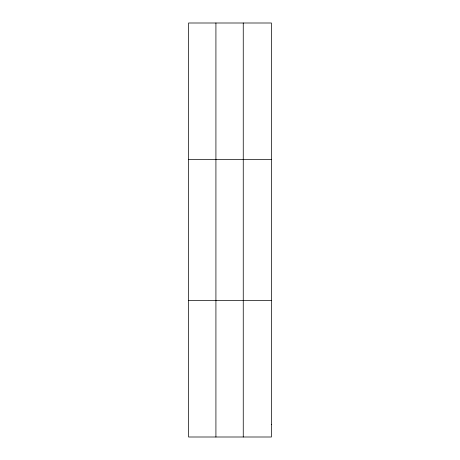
<?xml version="1.0" encoding="UTF-8"?>
<svg xmlns="http://www.w3.org/2000/svg" width="460" height="460" viewBox="0 0 460 460"><rect width="100%" height="100%" fill="white"/><g stroke="black" fill="none" stroke-linecap="round" stroke-linejoin="round"><path stroke-width="0.69" d="M215.918 23L215.918 437M243.254 23L243.254 437M188.583 159.62L271.417 159.62M188.583 300.38L271.417 300.38M271.417 424.58L271.417 437L188.583 437L188.583 23L271.417 23L271.417 424.58"/></g></svg>
